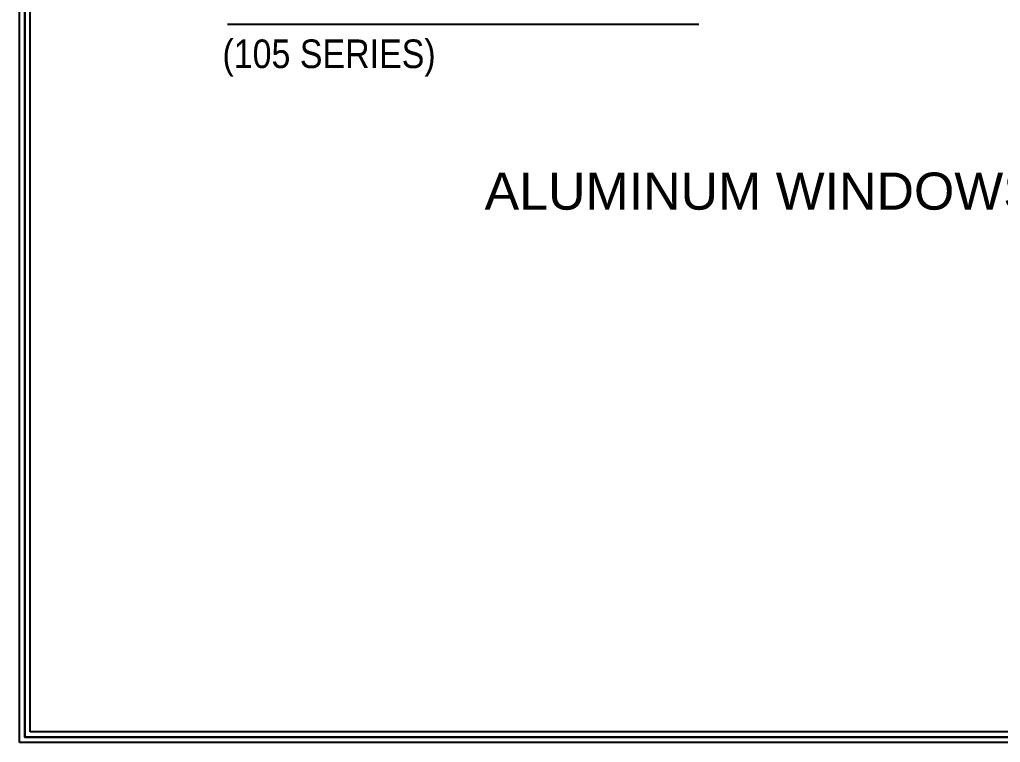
# Model space of a CAD drawing. Header units: centimetres. Extents: x -10126 to 3518, y -12053 to -9298.
# Drawn here: x -478 to 512, y -12053 to -11323 of the extents above; entities that cross this region are included whole.
import ezdxf

# ---------------------------------------------------------------- set-up
doc = ezdxf.new("R2010")
doc.units = ezdxf.units.CM
doc.header["$LTSCALE"] = 100
doc.header["$MEASUREMENT"] = 0
for name, color, linetype in [('HANDRAIL', 161, 'Continuous'), ('SCHEDULE LINES-01', 2, 'Continuous'), ('SCHEDULE LINES-02', 8, 'Continuous'), ('TEXT', 3, 'Continuous'), ('WALL', 7, 'Continuous'), ('WINDOW', 1, 'Continuous')]:
    doc.layers.add(name, color=color, linetype=linetype)
doc.layers.get('0').freeze()
doc.styles.add('ART', font='arial.ttf')

# ---------------------------------------------------------------- blocks, each defined once
blk = doc.blocks.new('1W1W1W')
at = {"layer": 'SCHEDULE LINES-01'}
for points in [[(-40875.43, 982.11, 0), (-40875.43, 3737.26, 0), (-36879.5, 3737.26, 0), (-36879.5, 982.11, 0)], [(-40875.43, 982.11, 0), (-40875.43, 3737.26, 0), (-36879.5, 3737.26, 0), (-36879.5, 982.11, 0)], [(-40875.43, 982.11, 0), (-40875.43, 3737.26, 0), (-36879.5, 3737.26, 0), (-36879.5, 982.11, 0)], [(-40864.77, 992.76, 0), (-40864.77, 3534.85, 0), (-36890.16, 3534.85, 0), (-36890.16, 992.76, 0)], [(-40864.77, 992.76, 0), (-40864.77, 3534.85, 0), (-36890.16, 3534.85, 0), (-36890.16, 992.76, 0)], [(-40864.77, 992.76, 0), (-40864.77, 3534.85, 0), (-36890.16, 3534.85, 0), (-36890.16, 992.76, 0)]]:
    blk.add_polyline3d(points, close=True, dxfattribs=at)
at = {"layer": 'SCHEDULE LINES-02', "elevation": 0}
blk.add_lwpolyline([(-40870.1, 3731.93), (-36884.83, 3731.93), (-36884.83, 3540.18), (-36884.83, 987.43), (-40870.1, 987.43), (-40870.1, 3540.18), (-40870.1, 3731.93), (-36884.83, 3731.93), (-36884.83, 3540.18), (-36884.83, 987.43), (-40870.1, 987.43), (-40870.1, 3540.18), (-40870.1, 987.43), (-36884.83, 987.43), (-36884.83, 3540.18), (-36884.83, 3731.93)], close=True, dxfattribs=at)
blk = doc.blocks.new('A$C53B12845')
blk.add_line((113.181, 45.813), (509.933, 45.813))
at = {"color": 3, "style": 'ART', "width": 0.85}
blk.add_text('(105 SERIES)', height=24.0625, dxfattribs=at).set_placement((108.915, 8.775))
blk = doc.blocks.new('A$C036B1D05')
at = {"layer": 'WINDOW', "xscale": 1.200000000000728, "yscale": 1.200000000000728, "zscale": 1.200000000000728}
blk.add_blockref('A$C53B12845', (15.41, -1447.07, 0), dxfattribs=at)
at = {"layer": 'WALL', "color": 6, "style": 'ART'}
blk.add_text('ALUMINUM WINDOWS TYPICAL DETAILS', height=37.5, dxfattribs=at).set_placement((410.83, -1579.52, 0))

msp = doc.modelspace()

# ---------------------------------------------------------------- block references
at = {"layer": 'HANDRAIL'}
msp.add_blockref('1W1W1W', (40397.12, -13034.8), dxfattribs=at)
at = {"layer": 'TEXT'}
msp.add_blockref('A$C036B1D05', (-419.6, -9935.2, 0), dxfattribs=at)

doc.saveas('drawing.dxf')
